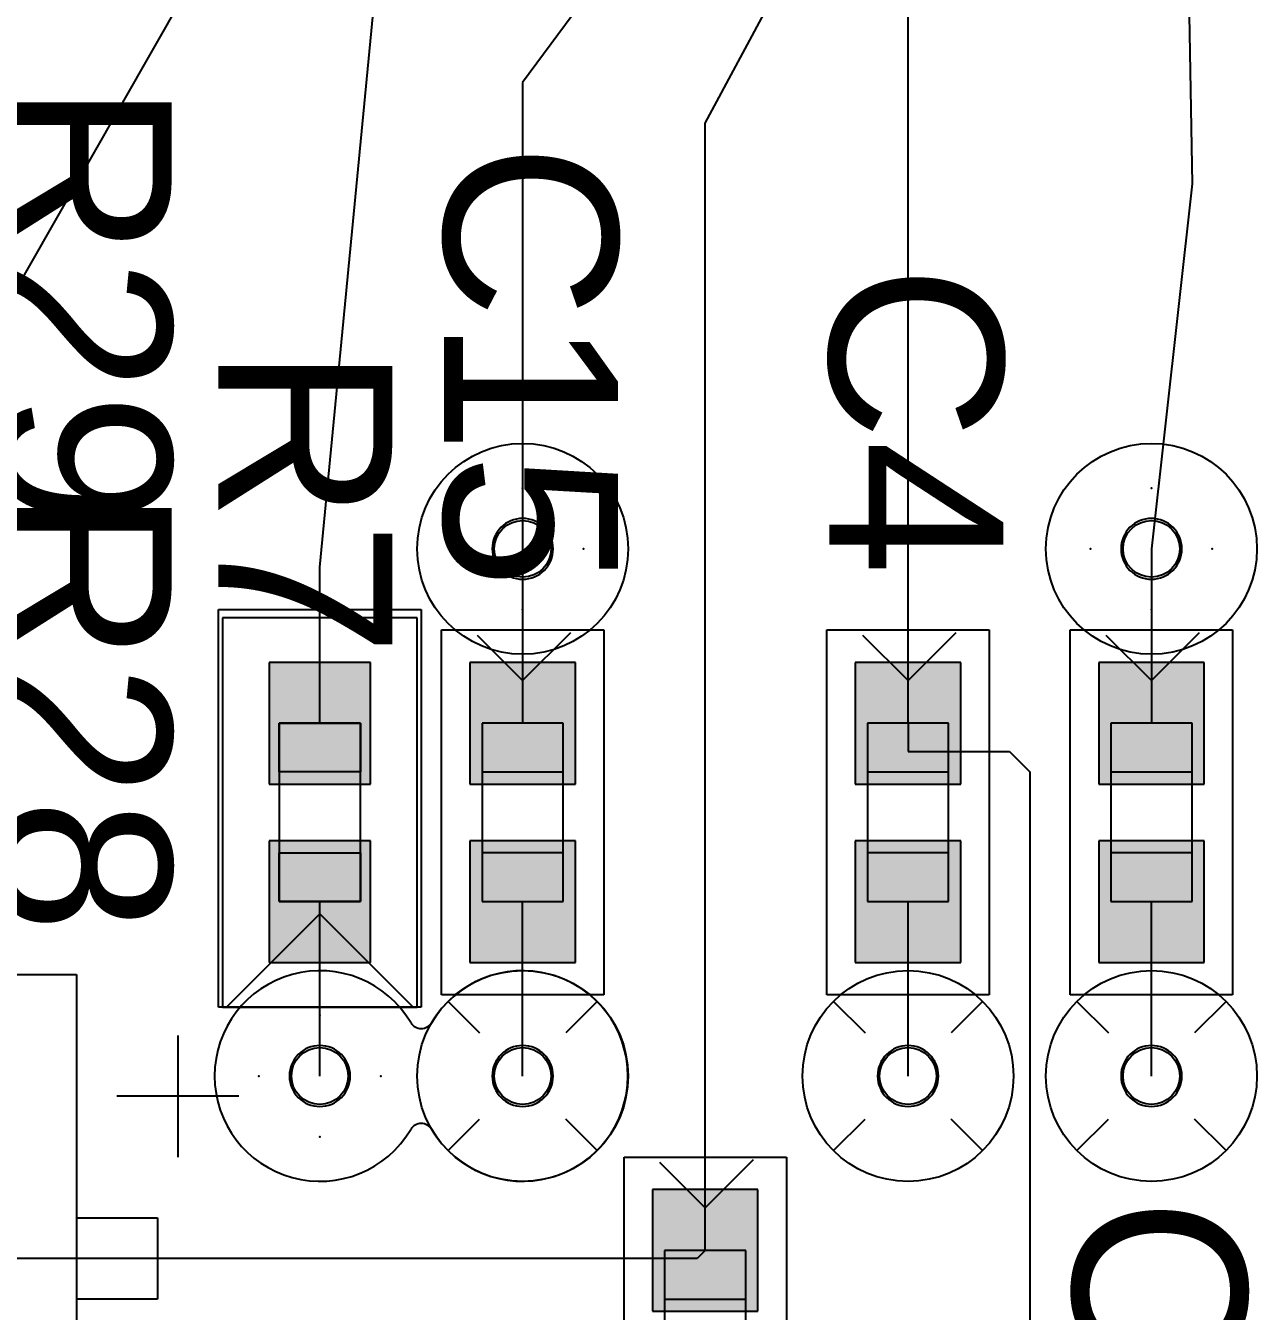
# Model space of a CAD drawing. Header units: inches. Extents: x -0.63 to 3.45, y 0 to 2.67.
# Drawn here: x 0.7175 to 1.0216, y 0.312 to 0.629 of the extents above; entities that cross this region are included whole.
import ezdxf

# ---------------------------------------------------------------- set-up
doc = ezdxf.new("R2010")
doc.units = ezdxf.units.IN
doc.header["$MEASUREMENT"] = 0
for name, color, linetype in [('Bottom', 7, 'Continuous'), ('L2_GND', 7, 'Continuous'), ('L5_GND', 7, 'Continuous'), ('Layer_20', 7, 'Continuous'), ('LAYNR4', 7, 'Continuous'), ('LAYNR5', 7, 'Continuous'), ('PADLAYER_BOT', 7, 'Continuous'), ('PADLAYER_INNER', 7, 'Continuous'), ('PADLAYER_TOP', 7, 'Continuous'), ('SILKCREEN_COMP_TOP', 7, 'Continuous'), ('SILKSCREEN_TEXT_TOP', 7, 'Continuous'), ('TOOL_TOP', 7, 'Continuous'), ('Trace_Route_Top', 7, 'Continuous')]:
    doc.layers.add(name, color=color, linetype=linetype)

# ---------------------------------------------------------------- blocks, each defined once
blk = doc.blocks.new('SE75')
at = {"layer": 'Trace_Route_Top', "color": 7, "linetype": 'Continuous'}
blk.add_line((0.93904, 0.74904), (0.84, 0.615), dxfattribs=at)
blk = doc.blocks.new('SE74')
at = {"layer": 'Trace_Route_Top'}
blk.add_blockref('SE75', (0, 0), dxfattribs=at)
blk = doc.blocks.new('SE77')
at = {"layer": 'Trace_Route_Top', "color": 7, "linetype": 'Continuous'}
blk.add_line((0.84, 0.615), (0.84, 0.5), dxfattribs=at)
blk = doc.blocks.new('SE76')
at = {"layer": 'Trace_Route_Top'}
blk.add_blockref('SE77', (0, 0), dxfattribs=at)
blk = doc.blocks.new('SE79')
at = {"layer": 'Trace_Route_Top', "color": 7, "linetype": 'Continuous'}
blk.add_line((0.84, 0.5), (0.84, 0.457), dxfattribs=at)
blk = doc.blocks.new('SE78')
at = {"layer": 'Trace_Route_Top'}
blk.add_blockref('SE79', (0, 0), dxfattribs=at)
blk = doc.blocks.new('SE81')
at = {"layer": 'Trace_Route_Top', "color": 7, "linetype": 'Continuous'}
for p, q in [((1.00265, 0.92518), (1.00265, 0.72759)), ((1.00265, 0.72759), (1.005, 0.59))]:
    blk.add_line(p, q, dxfattribs=at)
blk = doc.blocks.new('SE80')
at = {"layer": 'Trace_Route_Top'}
blk.add_blockref('SE81', (0, 0), dxfattribs=at)
blk = doc.blocks.new('SE83')
at = {"layer": 'Trace_Route_Top', "color": 7, "linetype": 'Continuous'}
blk.add_line((1.005, 0.59), (0.995, 0.5), dxfattribs=at)
blk = doc.blocks.new('SE82')
at = {"layer": 'Trace_Route_Top'}
blk.add_blockref('SE83', (0, 0), dxfattribs=at)
blk = doc.blocks.new('SE85')
at = {"layer": 'Trace_Route_Top', "color": 7, "linetype": 'Continuous'}
blk.add_line((0.995, 0.5), (0.995, 0.457), dxfattribs=at)
blk = doc.blocks.new('SE84')
at = {"layer": 'Trace_Route_Top'}
blk.add_blockref('SE85', (0, 0), dxfattribs=at)
blk = doc.blocks.new('SE213')
at = {"layer": 'Trace_Route_Top', "color": 7, "linetype": 'Continuous'}
blk.add_line((0.79, 0.37), (0.79, 0.413), dxfattribs=at)
blk = doc.blocks.new('SE212')
at = {"layer": 'Trace_Route_Top'}
blk.add_blockref('SE213', (0, 0), dxfattribs=at)
blk = doc.blocks.new('SE245')
at = {"layer": 'Trace_Route_Top', "color": 7, "linetype": 'Continuous'}
for p, q in [((0.885, 0.327), (0.883, 0.325)), ((0.883, 0.325), (0.655, 0.325))]:
    blk.add_line(p, q, dxfattribs=at)
blk = doc.blocks.new('SE244')
at = {"layer": 'Trace_Route_Top'}
blk.add_blockref('SE245', (0, 0), dxfattribs=at)
blk = doc.blocks.new('SE247')
at = {"layer": 'Trace_Route_Top', "color": 7, "linetype": 'Continuous'}
blk.add_line((0.885, 0.327), (0.885, 0.605), dxfattribs=at)
blk = doc.blocks.new('SE246')
at = {"layer": 'Trace_Route_Top'}
blk.add_blockref('SE247', (0, 0), dxfattribs=at)
blk = doc.blocks.new('SE249')
at = {"layer": 'Trace_Route_Top', "color": 7, "linetype": 'Continuous'}
blk.add_line((0.885, 0.605), (0.96554, 0.755), dxfattribs=at)
blk = doc.blocks.new('SE248')
at = {"layer": 'Trace_Route_Top'}
blk.add_blockref('SE249', (0, 0), dxfattribs=at)
blk = doc.blocks.new('SE253')
at = {"layer": 'Trace_Route_Top', "color": 7, "linetype": 'Continuous'}
blk.add_line((0.935, 0.457), (0.935, 0.45), dxfattribs=at)
blk = doc.blocks.new('SE252')
at = {"layer": 'Trace_Route_Top'}
blk.add_blockref('SE253', (0, 0), dxfattribs=at)
blk = doc.blocks.new('SE255')
at = {"layer": 'Trace_Route_Top', "color": 7, "linetype": 'Continuous'}
for p, q in [((0.935, 0.45), (0.96, 0.45)), ((0.96, 0.45), (0.965, 0.445)), ((0.965, 0.445), (0.965, 0.175))]:
    blk.add_line(p, q, dxfattribs=at)
blk = doc.blocks.new('SE254')
at = {"layer": 'Trace_Route_Top'}
blk.add_blockref('SE255', (0, 0), dxfattribs=at)
blk = doc.blocks.new('SE257')
at = {"layer": 'Trace_Route_Top', "color": 7, "linetype": 'Continuous'}
blk.add_line((0.935, 0.457), (0.935, 0.645), dxfattribs=at)
blk = doc.blocks.new('SE256')
at = {"layer": 'Trace_Route_Top'}
blk.add_blockref('SE257', (0, 0), dxfattribs=at)
blk = doc.blocks.new('SE263')
at = {"layer": 'Trace_Route_Top', "color": 7, "linetype": 'Continuous'}
for p, q in [((1.065, 0.205), (1.065, 0.365)), ((1.035, 0.175), (1.065, 0.205)), ((0.965, 0.175), (1.035, 0.175))]:
    blk.add_line(p, q, dxfattribs=at)
blk = doc.blocks.new('SE262')
at = {"layer": 'Trace_Route_Top'}
blk.add_blockref('SE263', (0, 0), dxfattribs=at)
blk = doc.blocks.new('SE453')
at = {"layer": 'Trace_Route_Top', "color": 7, "linetype": 'Continuous'}
blk.add_line((0.84, 0.37), (0.84, 0.413), dxfattribs=at)
blk = doc.blocks.new('SE452')
at = {"layer": 'Trace_Route_Top'}
blk.add_blockref('SE453', (0, 0), dxfattribs=at)
blk = doc.blocks.new('SE455')
at = {"layer": 'Trace_Route_Top', "color": 7, "linetype": 'Continuous'}
blk.add_line((0.995, 0.37), (0.995, 0.413), dxfattribs=at)
blk = doc.blocks.new('SE454')
at = {"layer": 'Trace_Route_Top'}
blk.add_blockref('SE455', (0, 0), dxfattribs=at)
blk = doc.blocks.new('SE459')
at = {"layer": 'Trace_Route_Top', "color": 7, "linetype": 'Continuous'}
blk.add_line((0.935, 0.37), (0.935, 0.413), dxfattribs=at)
blk = doc.blocks.new('SE458')
at = {"layer": 'Trace_Route_Top'}
blk.add_blockref('SE459', (0, 0), dxfattribs=at)
blk = doc.blocks.new('SE585')
at = {"layer": 'Trace_Route_Top', "color": 7, "linetype": 'Continuous'}
for p, q in [((0.79, 0.49546), (0.808, 0.683)), ((0.79, 0.457), (0.79, 0.49546))]:
    blk.add_line(p, q, dxfattribs=at)
blk = doc.blocks.new('SE584')
at = {"layer": 'Trace_Route_Top'}
blk.add_blockref('SE585', (0, 0), dxfattribs=at)
blk = doc.blocks.new('SE591')
at = {"layer": 'Trace_Route_Top', "color": 7, "linetype": 'Continuous'}
for p, q in [((0.71, 0.555), (0.783, 0.683)), ((0.675, 0.553), (0.675, 0.555)), ((0.675, 0.555), (0.71, 0.555))]:
    blk.add_line(p, q, dxfattribs=at)
blk = doc.blocks.new('SE590')
at = {"layer": 'Trace_Route_Top'}
blk.add_blockref('SE591', (0, 0), dxfattribs=at)
blk = doc.blocks.new('SE597')
at = {"layer": 'Trace_Route_Top', "color": 7, "linetype": 'Continuous'}
blk.add_line((0.675, 0.597), (0.757, 0.68), dxfattribs=at)
blk = doc.blocks.new('SE596')
at = {"layer": 'Trace_Route_Top'}
blk.add_blockref('SE597', (0, 0), dxfattribs=at)
blk = doc.blocks.new('SE727')
at = {"layer": 'L2_GND', "color": 7, "linetype": 'Continuous'}
for centre, radius, start, end in [((0.79003, 0.37), 0.02597, 30.5, 329.5), ((0.83997, 0.37), 0.02597, 210.5, 149.5), ((0.815, 0.38471), 0.00301, 210.5, 329.5), ((0.815, 0.35529), 0.00301, 30.5, 149.5)]:
    blk.add_arc(centre, radius, start, end, dxfattribs=at)
blk = doc.blocks.new('SE726')
at = {"layer": 'L2_GND'}
blk.add_blockref('SE727', (0, 0), dxfattribs=at)
blk = doc.blocks.new('SE935')
at = {"layer": 'L2_GND', "color": 7, "linetype": 'Continuous'}
blk.add_line((1.01338, 0.38838), (1.00561, 0.38061), dxfattribs=at)
blk = doc.blocks.new('SE934')
at = {"layer": 'L2_GND'}
blk.add_blockref('SE935', (0, 0), dxfattribs=at)
blk = doc.blocks.new('SE937')
at = {"layer": 'L2_GND', "color": 7, "linetype": 'Continuous'}
blk.add_line((0.97662, 0.38838), (0.98439, 0.38061), dxfattribs=at)
blk = doc.blocks.new('SE936')
at = {"layer": 'L2_GND'}
blk.add_blockref('SE937', (0, 0), dxfattribs=at)
blk = doc.blocks.new('SE939')
at = {"layer": 'L2_GND', "color": 7, "linetype": 'Continuous'}
blk.add_line((0.97662, 0.35162), (0.98439, 0.35939), dxfattribs=at)
blk = doc.blocks.new('SE938')
at = {"layer": 'L2_GND'}
blk.add_blockref('SE939', (0, 0), dxfattribs=at)
blk = doc.blocks.new('SE941')
at = {"layer": 'L2_GND', "color": 7, "linetype": 'Continuous'}
blk.add_line((1.01338, 0.35162), (1.00561, 0.35939), dxfattribs=at)
blk = doc.blocks.new('SE940')
at = {"layer": 'L2_GND'}
blk.add_blockref('SE941', (0, 0), dxfattribs=at)
blk = doc.blocks.new('SE951')
at = {"layer": 'L2_GND', "color": 7, "linetype": 'Continuous'}
blk.add_line((0.85838, 0.38838), (0.85061, 0.38061), dxfattribs=at)
blk = doc.blocks.new('SE950')
at = {"layer": 'L2_GND'}
blk.add_blockref('SE951', (0, 0), dxfattribs=at)
blk = doc.blocks.new('SE953')
at = {"layer": 'L2_GND', "color": 7, "linetype": 'Continuous'}
blk.add_line((0.82162, 0.38838), (0.82939, 0.38061), dxfattribs=at)
blk = doc.blocks.new('SE952')
at = {"layer": 'L2_GND'}
blk.add_blockref('SE953', (0, 0), dxfattribs=at)
blk = doc.blocks.new('SE955')
at = {"layer": 'L2_GND', "color": 7, "linetype": 'Continuous'}
blk.add_line((0.82162, 0.35162), (0.82939, 0.35939), dxfattribs=at)
blk = doc.blocks.new('SE954')
at = {"layer": 'L2_GND'}
blk.add_blockref('SE955', (0, 0), dxfattribs=at)
blk = doc.blocks.new('SE957')
at = {"layer": 'L2_GND', "color": 7, "linetype": 'Continuous'}
blk.add_line((0.85838, 0.35162), (0.85061, 0.35939), dxfattribs=at)
blk = doc.blocks.new('SE956')
at = {"layer": 'L2_GND'}
blk.add_blockref('SE957', (0, 0), dxfattribs=at)
blk = doc.blocks.new('SE1139')
at = {"layer": 'L2_GND', "color": 7, "linetype": 'Continuous'}
blk.add_line((0.95338, 0.38838), (0.94561, 0.38061), dxfattribs=at)
blk = doc.blocks.new('SE1138')
at = {"layer": 'L2_GND'}
blk.add_blockref('SE1139', (0, 0), dxfattribs=at)
blk = doc.blocks.new('SE1141')
at = {"layer": 'L2_GND', "color": 7, "linetype": 'Continuous'}
blk.add_line((0.91662, 0.38838), (0.92439, 0.38061), dxfattribs=at)
blk = doc.blocks.new('SE1140')
at = {"layer": 'L2_GND'}
blk.add_blockref('SE1141', (0, 0), dxfattribs=at)
blk = doc.blocks.new('SE1143')
at = {"layer": 'L2_GND', "color": 7, "linetype": 'Continuous'}
blk.add_line((0.91662, 0.35162), (0.92439, 0.35939), dxfattribs=at)
blk = doc.blocks.new('SE1142')
at = {"layer": 'L2_GND'}
blk.add_blockref('SE1143', (0, 0), dxfattribs=at)
blk = doc.blocks.new('SE1145')
at = {"layer": 'L2_GND', "color": 7, "linetype": 'Continuous'}
blk.add_line((0.95338, 0.35162), (0.94561, 0.35939), dxfattribs=at)
blk = doc.blocks.new('SE1144')
at = {"layer": 'L2_GND'}
blk.add_blockref('SE1145', (0, 0), dxfattribs=at)
blk = doc.blocks.new('SE1313')
at = {"layer": 'LAYNR4', "color": 7, "linetype": 'Continuous'}
blk.add_point((0.805, 0.37), dxfattribs=at)
blk = doc.blocks.new('SE1312')
at = {"layer": 'LAYNR4'}
blk.add_blockref('SE1313', (0, 0), dxfattribs=at)
blk = doc.blocks.new('SE1315')
at = {"layer": 'LAYNR4', "color": 7, "linetype": 'Continuous'}
blk.add_point((0.79, 0.385), dxfattribs=at)
blk = doc.blocks.new('SE1314')
at = {"layer": 'LAYNR4'}
blk.add_blockref('SE1315', (0, 0), dxfattribs=at)
blk = doc.blocks.new('SE1317')
at = {"layer": 'LAYNR4', "color": 7, "linetype": 'Continuous'}
blk.add_point((0.775, 0.37), dxfattribs=at)
blk = doc.blocks.new('SE1316')
at = {"layer": 'LAYNR4'}
blk.add_blockref('SE1317', (0, 0), dxfattribs=at)
blk = doc.blocks.new('SE1319')
at = {"layer": 'LAYNR4', "color": 7, "linetype": 'Continuous'}
blk.add_point((0.79, 0.355), dxfattribs=at)
blk = doc.blocks.new('SE1318')
at = {"layer": 'LAYNR4'}
blk.add_blockref('SE1319', (0, 0), dxfattribs=at)
blk = doc.blocks.new('SE1371')
at = {"layer": 'L5_GND', "color": 7, "linetype": 'Continuous'}
for centre, radius, start, end in [((0.79003, 0.37), 0.02597, 30.5, 329.5), ((0.83997, 0.37), 0.02597, 210.5, 149.5), ((0.815, 0.38471), 0.00301, 210.5, 329.5), ((0.815, 0.35529), 0.00301, 30.5, 149.5)]:
    blk.add_arc(centre, radius, start, end, dxfattribs=at)
blk = doc.blocks.new('SE1370')
at = {"layer": 'L5_GND'}
blk.add_blockref('SE1371', (0, 0), dxfattribs=at)
blk = doc.blocks.new('SE1579')
at = {"layer": 'L5_GND', "color": 7, "linetype": 'Continuous'}
blk.add_line((1.01338, 0.38838), (1.00561, 0.38061), dxfattribs=at)
blk = doc.blocks.new('SE1578')
at = {"layer": 'L5_GND'}
blk.add_blockref('SE1579', (0, 0), dxfattribs=at)
blk = doc.blocks.new('SE1581')
at = {"layer": 'L5_GND', "color": 7, "linetype": 'Continuous'}
blk.add_line((0.97662, 0.38838), (0.98439, 0.38061), dxfattribs=at)
blk = doc.blocks.new('SE1580')
at = {"layer": 'L5_GND'}
blk.add_blockref('SE1581', (0, 0), dxfattribs=at)
blk = doc.blocks.new('SE1583')
at = {"layer": 'L5_GND', "color": 7, "linetype": 'Continuous'}
blk.add_line((0.97662, 0.35162), (0.98439, 0.35939), dxfattribs=at)
blk = doc.blocks.new('SE1582')
at = {"layer": 'L5_GND'}
blk.add_blockref('SE1583', (0, 0), dxfattribs=at)
blk = doc.blocks.new('SE1585')
at = {"layer": 'L5_GND', "color": 7, "linetype": 'Continuous'}
blk.add_line((1.01338, 0.35162), (1.00561, 0.35939), dxfattribs=at)
blk = doc.blocks.new('SE1584')
at = {"layer": 'L5_GND'}
blk.add_blockref('SE1585', (0, 0), dxfattribs=at)
blk = doc.blocks.new('SE1595')
at = {"layer": 'L5_GND', "color": 7, "linetype": 'Continuous'}
blk.add_line((0.85838, 0.38838), (0.85061, 0.38061), dxfattribs=at)
blk = doc.blocks.new('SE1594')
at = {"layer": 'L5_GND'}
blk.add_blockref('SE1595', (0, 0), dxfattribs=at)
blk = doc.blocks.new('SE1597')
at = {"layer": 'L5_GND', "color": 7, "linetype": 'Continuous'}
blk.add_line((0.82162, 0.38838), (0.82939, 0.38061), dxfattribs=at)
blk = doc.blocks.new('SE1596')
at = {"layer": 'L5_GND'}
blk.add_blockref('SE1597', (0, 0), dxfattribs=at)
blk = doc.blocks.new('SE1599')
at = {"layer": 'L5_GND', "color": 7, "linetype": 'Continuous'}
blk.add_line((0.82162, 0.35162), (0.82939, 0.35939), dxfattribs=at)
blk = doc.blocks.new('SE1598')
at = {"layer": 'L5_GND'}
blk.add_blockref('SE1599', (0, 0), dxfattribs=at)
blk = doc.blocks.new('SE1601')
at = {"layer": 'L5_GND', "color": 7, "linetype": 'Continuous'}
blk.add_line((0.85838, 0.35162), (0.85061, 0.35939), dxfattribs=at)
blk = doc.blocks.new('SE1600')
at = {"layer": 'L5_GND'}
blk.add_blockref('SE1601', (0, 0), dxfattribs=at)
blk = doc.blocks.new('SE1783')
at = {"layer": 'L5_GND', "color": 7, "linetype": 'Continuous'}
blk.add_line((0.95338, 0.38838), (0.94561, 0.38061), dxfattribs=at)
blk = doc.blocks.new('SE1782')
at = {"layer": 'L5_GND'}
blk.add_blockref('SE1783', (0, 0), dxfattribs=at)
blk = doc.blocks.new('SE1785')
at = {"layer": 'L5_GND', "color": 7, "linetype": 'Continuous'}
blk.add_line((0.91662, 0.38838), (0.92439, 0.38061), dxfattribs=at)
blk = doc.blocks.new('SE1784')
at = {"layer": 'L5_GND'}
blk.add_blockref('SE1785', (0, 0), dxfattribs=at)
blk = doc.blocks.new('SE1787')
at = {"layer": 'L5_GND', "color": 7, "linetype": 'Continuous'}
blk.add_line((0.91662, 0.35162), (0.92439, 0.35939), dxfattribs=at)
blk = doc.blocks.new('SE1786')
at = {"layer": 'L5_GND'}
blk.add_blockref('SE1787', (0, 0), dxfattribs=at)
blk = doc.blocks.new('SE1789')
at = {"layer": 'L5_GND', "color": 7, "linetype": 'Continuous'}
blk.add_line((0.95338, 0.35162), (0.94561, 0.35939), dxfattribs=at)
blk = doc.blocks.new('SE1788')
at = {"layer": 'L5_GND'}
blk.add_blockref('SE1789', (0, 0), dxfattribs=at)
blk = doc.blocks.new('SE1995')
at = {"layer": 'LAYNR5', "color": 7, "linetype": 'Continuous'}
for centre, radius, start, end in [((0.79003, 0.37), 0.02597, 30.5, 329.5), ((0.83997, 0.37), 0.02597, 210.5, 149.5), ((0.815, 0.38471), 0.00301, 210.5, 329.5), ((0.815, 0.35529), 0.00301, 30.5, 149.5)]:
    blk.add_arc(centre, radius, start, end, dxfattribs=at)
blk = doc.blocks.new('SE1994')
at = {"layer": 'LAYNR5'}
blk.add_blockref('SE1995', (0, 0), dxfattribs=at)
blk = doc.blocks.new('SE2015')
at = {"layer": 'LAYNR5', "color": 7, "linetype": 'Continuous'}
blk.add_point((0.855, 0.5), dxfattribs=at)
blk = doc.blocks.new('SE2014')
at = {"layer": 'LAYNR5'}
blk.add_blockref('SE2015', (0, 0), dxfattribs=at)
blk = doc.blocks.new('SE2017')
at = {"layer": 'LAYNR5', "color": 7, "linetype": 'Continuous'}
blk.add_point((0.84, 0.515), dxfattribs=at)
blk = doc.blocks.new('SE2016')
at = {"layer": 'LAYNR5'}
blk.add_blockref('SE2017', (0, 0), dxfattribs=at)
blk = doc.blocks.new('SE2019')
at = {"layer": 'LAYNR5', "color": 7, "linetype": 'Continuous'}
blk.add_point((0.825, 0.5), dxfattribs=at)
blk = doc.blocks.new('SE2018')
at = {"layer": 'LAYNR5'}
blk.add_blockref('SE2019', (0, 0), dxfattribs=at)
blk = doc.blocks.new('SE2021')
at = {"layer": 'LAYNR5', "color": 7, "linetype": 'Continuous'}
blk.add_point((0.84, 0.485), dxfattribs=at)
blk = doc.blocks.new('SE2020')
at = {"layer": 'LAYNR5'}
blk.add_blockref('SE2021', (0, 0), dxfattribs=at)
blk = doc.blocks.new('SE2023')
at = {"layer": 'LAYNR5', "color": 7, "linetype": 'Continuous'}
blk.add_point((1.01, 0.5), dxfattribs=at)
blk = doc.blocks.new('SE2022')
at = {"layer": 'LAYNR5'}
blk.add_blockref('SE2023', (0, 0), dxfattribs=at)
blk = doc.blocks.new('SE2025')
at = {"layer": 'LAYNR5', "color": 7, "linetype": 'Continuous'}
blk.add_point((0.995, 0.515), dxfattribs=at)
blk = doc.blocks.new('SE2024')
at = {"layer": 'LAYNR5'}
blk.add_blockref('SE2025', (0, 0), dxfattribs=at)
blk = doc.blocks.new('SE2027')
at = {"layer": 'LAYNR5', "color": 7, "linetype": 'Continuous'}
blk.add_point((0.98, 0.5), dxfattribs=at)
blk = doc.blocks.new('SE2026')
at = {"layer": 'LAYNR5'}
blk.add_blockref('SE2027', (0, 0), dxfattribs=at)
blk = doc.blocks.new('SE2029')
at = {"layer": 'LAYNR5', "color": 7, "linetype": 'Continuous'}
blk.add_point((0.995, 0.485), dxfattribs=at)
blk = doc.blocks.new('SE2028')
at = {"layer": 'LAYNR5'}
blk.add_blockref('SE2029', (0, 0), dxfattribs=at)
blk = doc.blocks.new('SE2129')
at = {"layer": 'Bottom', "color": 7, "linetype": 'Continuous'}
for centre, radius, start, end in [((0.79003, 0.37), 0.02597, 30.5, 329.5), ((0.83997, 0.37), 0.02597, 210.5, 149.5), ((0.815, 0.38471), 0.00301, 210.5, 329.5), ((0.815, 0.35529), 0.00301, 30.5, 149.5)]:
    blk.add_arc(centre, radius, start, end, dxfattribs=at)
blk = doc.blocks.new('SE2128')
at = {"layer": 'Bottom'}
blk.add_blockref('SE2129', (0, 0), dxfattribs=at)
blk = doc.blocks.new('SE2235')
at = {"layer": 'PADLAYER_TOP', "color": 7, "linetype": 'Continuous'}
for start, end in [(0, 180), (180, 0)]:
    blk.add_arc((0.84, 0.5), 0.0075, start, end, dxfattribs=at)
blk = doc.blocks.new('SE2234')
at = {"layer": 'PADLAYER_TOP'}
blk.add_blockref('SE2235', (0, 0), dxfattribs=at)
blk = doc.blocks.new('SE2237')
at = {"layer": 'PADLAYER_INNER', "color": 7, "linetype": 'Continuous'}
for start, end in [(0, 180), (180, 0)]:
    blk.add_arc((0.84, 0.5), 0.0075, start, end, dxfattribs=at)
blk = doc.blocks.new('SE2236')
at = {"layer": 'PADLAYER_INNER'}
blk.add_blockref('SE2237', (0, 0), dxfattribs=at)
blk = doc.blocks.new('SE2239')
at = {"layer": 'PADLAYER_BOT', "color": 7, "linetype": 'Continuous'}
for start, end in [(0, 180), (180, 0)]:
    blk.add_arc((0.84, 0.5), 0.0075, start, end, dxfattribs=at)
blk = doc.blocks.new('SE2238')
at = {"layer": 'PADLAYER_BOT'}
blk.add_blockref('SE2239', (0, 0), dxfattribs=at)
blk = doc.blocks.new('SE2241')
at = {"layer": 'PADLAYER_TOP', "color": 7, "linetype": 'Continuous'}
for start, end in [(0, 180), (180, 0)]:
    blk.add_arc((0.995, 0.5), 0.0075, start, end, dxfattribs=at)
blk = doc.blocks.new('SE2240')
at = {"layer": 'PADLAYER_TOP'}
blk.add_blockref('SE2241', (0, 0), dxfattribs=at)
blk = doc.blocks.new('SE2243')
at = {"layer": 'PADLAYER_INNER', "color": 7, "linetype": 'Continuous'}
for start, end in [(0, 180), (180, 0)]:
    blk.add_arc((0.995, 0.5), 0.0075, start, end, dxfattribs=at)
blk = doc.blocks.new('SE2242')
at = {"layer": 'PADLAYER_INNER'}
blk.add_blockref('SE2243', (0, 0), dxfattribs=at)
blk = doc.blocks.new('SE2245')
at = {"layer": 'PADLAYER_BOT', "color": 7, "linetype": 'Continuous'}
for start, end in [(0, 180), (180, 0)]:
    blk.add_arc((0.995, 0.5), 0.0075, start, end, dxfattribs=at)
blk = doc.blocks.new('SE2244')
at = {"layer": 'PADLAYER_BOT'}
blk.add_blockref('SE2245', (0, 0), dxfattribs=at)
blk = doc.blocks.new('SE2367')
at = {"layer": 'PADLAYER_TOP', "color": 7, "linetype": 'Continuous'}
for start, end in [(0, 180), (180, 0)]:
    blk.add_arc((0.79, 0.37), 0.0075, start, end, dxfattribs=at)
blk = doc.blocks.new('SE2366')
at = {"layer": 'PADLAYER_TOP'}
blk.add_blockref('SE2367', (0, 0), dxfattribs=at)
blk = doc.blocks.new('SE2369')
at = {"layer": 'PADLAYER_INNER', "color": 7, "linetype": 'Continuous'}
for start, end in [(0, 180), (180, 0)]:
    blk.add_arc((0.79, 0.37), 0.0075, start, end, dxfattribs=at)
blk = doc.blocks.new('SE2368')
at = {"layer": 'PADLAYER_INNER'}
blk.add_blockref('SE2369', (0, 0), dxfattribs=at)
blk = doc.blocks.new('SE2371')
at = {"layer": 'PADLAYER_BOT', "color": 7, "linetype": 'Continuous'}
for start, end in [(0, 180), (180, 0)]:
    blk.add_arc((0.79, 0.37), 0.0075, start, end, dxfattribs=at)
blk = doc.blocks.new('SE2370')
at = {"layer": 'PADLAYER_BOT'}
blk.add_blockref('SE2371', (0, 0), dxfattribs=at)
blk = doc.blocks.new('SE2589')
at = {"layer": 'PADLAYER_TOP', "color": 7, "linetype": 'Continuous'}
for start, end in [(0, 180), (180, 0)]:
    blk.add_arc((0.995, 0.37), 0.0075, start, end, dxfattribs=at)
blk = doc.blocks.new('SE2588')
at = {"layer": 'PADLAYER_TOP'}
blk.add_blockref('SE2589', (0, 0), dxfattribs=at)
blk = doc.blocks.new('SE2591')
at = {"layer": 'PADLAYER_INNER', "color": 7, "linetype": 'Continuous'}
for start, end in [(0, 180), (180, 0)]:
    blk.add_arc((0.995, 0.37), 0.0075, start, end, dxfattribs=at)
blk = doc.blocks.new('SE2590')
at = {"layer": 'PADLAYER_INNER'}
blk.add_blockref('SE2591', (0, 0), dxfattribs=at)
blk = doc.blocks.new('SE2593')
at = {"layer": 'PADLAYER_BOT', "color": 7, "linetype": 'Continuous'}
for start, end in [(0, 180), (180, 0)]:
    blk.add_arc((0.995, 0.37), 0.0075, start, end, dxfattribs=at)
blk = doc.blocks.new('SE2592')
at = {"layer": 'PADLAYER_BOT'}
blk.add_blockref('SE2593', (0, 0), dxfattribs=at)
blk = doc.blocks.new('SE2607')
at = {"layer": 'PADLAYER_TOP', "color": 7, "linetype": 'Continuous'}
for start, end in [(0, 180), (180, 0)]:
    blk.add_arc((0.935, 0.37), 0.0075, start, end, dxfattribs=at)
blk = doc.blocks.new('SE2606')
at = {"layer": 'PADLAYER_TOP'}
blk.add_blockref('SE2607', (0, 0), dxfattribs=at)
blk = doc.blocks.new('SE2609')
at = {"layer": 'PADLAYER_INNER', "color": 7, "linetype": 'Continuous'}
for start, end in [(0, 180), (180, 0)]:
    blk.add_arc((0.935, 0.37), 0.0075, start, end, dxfattribs=at)
blk = doc.blocks.new('SE2608')
at = {"layer": 'PADLAYER_INNER'}
blk.add_blockref('SE2609', (0, 0), dxfattribs=at)
blk = doc.blocks.new('SE2611')
at = {"layer": 'PADLAYER_BOT', "color": 7, "linetype": 'Continuous'}
for start, end in [(0, 180), (180, 0)]:
    blk.add_arc((0.935, 0.37), 0.0075, start, end, dxfattribs=at)
blk = doc.blocks.new('SE2610')
at = {"layer": 'PADLAYER_BOT'}
blk.add_blockref('SE2611', (0, 0), dxfattribs=at)
blk = doc.blocks.new('SE2613')
at = {"layer": 'PADLAYER_TOP', "color": 7, "linetype": 'Continuous'}
for start, end in [(0, 180), (180, 0)]:
    blk.add_arc((0.84, 0.37), 0.0075, start, end, dxfattribs=at)
blk = doc.blocks.new('SE2612')
at = {"layer": 'PADLAYER_TOP'}
blk.add_blockref('SE2613', (0, 0), dxfattribs=at)
blk = doc.blocks.new('SE2615')
at = {"layer": 'PADLAYER_INNER', "color": 7, "linetype": 'Continuous'}
for start, end in [(0, 180), (180, 0)]:
    blk.add_arc((0.84, 0.37), 0.0075, start, end, dxfattribs=at)
blk = doc.blocks.new('SE2614')
at = {"layer": 'PADLAYER_INNER'}
blk.add_blockref('SE2615', (0, 0), dxfattribs=at)
blk = doc.blocks.new('SE2617')
at = {"layer": 'PADLAYER_BOT', "color": 7, "linetype": 'Continuous'}
for start, end in [(0, 180), (180, 0)]:
    blk.add_arc((0.84, 0.37), 0.0075, start, end, dxfattribs=at)
blk = doc.blocks.new('SE2616')
at = {"layer": 'PADLAYER_BOT'}
blk.add_blockref('SE2617', (0, 0), dxfattribs=at)
blk = doc.blocks.new('SE2957')
at = {"layer": 'SILKCREEN_COMP_TOP', "color": 7, "linetype": 'Continuous'}
for p, q in [((0.82, 0.48), (0.86, 0.48)), ((0.82, 0.39), (0.82, 0.48)), ((0.86, 0.48), (0.86, 0.39)), ((0.86, 0.39), (0.82, 0.39))]:
    blk.add_line(p, q, dxfattribs=at)
blk = doc.blocks.new('SE2956')
at = {"layer": 'SILKCREEN_COMP_TOP'}
blk.add_blockref('SE2957', (0, 0), dxfattribs=at)
blk = doc.blocks.new('SE2959')
at = {"layer": 'SILKCREEN_COMP_TOP', "color": 7, "linetype": 'Continuous'}
for p, q in [((0.82875, 0.47875), (0.84, 0.4675)), ((0.84, 0.4675), (0.85187, 0.47937))]:
    blk.add_line(p, q, dxfattribs=at)
blk = doc.blocks.new('SE2958')
at = {"layer": 'SILKCREEN_COMP_TOP'}
blk.add_blockref('SE2959', (0, 0), dxfattribs=at)
blk = doc.blocks.new('SE2961')
at = {"layer": 'Layer_20', "color": 7, "linetype": 'Continuous'}
for p, q in [((0.85, 0.457), (0.83, 0.457)), ((0.83, 0.457), (0.83, 0.413)), ((0.85, 0.413), (0.85, 0.457)), ((0.83, 0.413), (0.85, 0.413))]:
    blk.add_line(p, q, dxfattribs=at)
blk = doc.blocks.new('SE2960')
at = {"layer": 'Layer_20'}
blk.add_blockref('SE2961', (0, 0), dxfattribs=at)
blk = doc.blocks.new('SE2963')
at = {"layer": 'Layer_20', "color": 7, "linetype": 'Continuous'}
for p, q in [((0.83, 0.457), (0.83, 0.445)), ((0.85, 0.457), (0.83, 0.457)), ((0.85, 0.445), (0.85, 0.457)), ((0.83, 0.445), (0.85, 0.445))]:
    blk.add_line(p, q, dxfattribs=at)
blk = doc.blocks.new('SE2962')
at = {"layer": 'Layer_20'}
blk.add_blockref('SE2963', (0, 0), dxfattribs=at)
blk = doc.blocks.new('SE2965')
at = {"layer": 'Layer_20', "color": 7, "linetype": 'Continuous'}
for p, q in [((0.83, 0.425), (0.83, 0.413)), ((0.85, 0.425), (0.83, 0.425)), ((0.85, 0.413), (0.85, 0.425)), ((0.83, 0.413), (0.85, 0.413))]:
    blk.add_line(p, q, dxfattribs=at)
blk = doc.blocks.new('SE2964')
at = {"layer": 'Layer_20'}
blk.add_blockref('SE2965', (0, 0), dxfattribs=at)
blk = doc.blocks.new('SE2967')
at = {"layer": 'SILKCREEN_COMP_TOP', "color": 7, "linetype": 'Continuous'}
for p, q in [((0.975, 0.48), (1.015, 0.48)), ((0.975, 0.39), (0.975, 0.48)), ((1.015, 0.48), (1.015, 0.39)), ((1.015, 0.39), (0.975, 0.39))]:
    blk.add_line(p, q, dxfattribs=at)
blk = doc.blocks.new('SE2966')
at = {"layer": 'SILKCREEN_COMP_TOP'}
blk.add_blockref('SE2967', (0, 0), dxfattribs=at)
blk = doc.blocks.new('SE2969')
at = {"layer": 'SILKCREEN_COMP_TOP', "color": 7, "linetype": 'Continuous'}
for p, q in [((0.98375, 0.47875), (0.995, 0.4675)), ((0.995, 0.4675), (1.00688, 0.47937))]:
    blk.add_line(p, q, dxfattribs=at)
blk = doc.blocks.new('SE2968')
at = {"layer": 'SILKCREEN_COMP_TOP'}
blk.add_blockref('SE2969', (0, 0), dxfattribs=at)
blk = doc.blocks.new('SE2971')
at = {"layer": 'Layer_20', "color": 7, "linetype": 'Continuous'}
for p, q in [((1.005, 0.457), (0.985, 0.457)), ((0.985, 0.457), (0.985, 0.413)), ((1.005, 0.413), (1.005, 0.457)), ((0.985, 0.413), (1.005, 0.413))]:
    blk.add_line(p, q, dxfattribs=at)
blk = doc.blocks.new('SE2970')
at = {"layer": 'Layer_20'}
blk.add_blockref('SE2971', (0, 0), dxfattribs=at)
blk = doc.blocks.new('SE2973')
at = {"layer": 'Layer_20', "color": 7, "linetype": 'Continuous'}
for p, q in [((0.985, 0.457), (0.985, 0.445)), ((1.005, 0.457), (0.985, 0.457)), ((1.005, 0.445), (1.005, 0.457)), ((0.985, 0.445), (1.005, 0.445))]:
    blk.add_line(p, q, dxfattribs=at)
blk = doc.blocks.new('SE2972')
at = {"layer": 'Layer_20'}
blk.add_blockref('SE2973', (0, 0), dxfattribs=at)
blk = doc.blocks.new('SE2975')
at = {"layer": 'Layer_20', "color": 7, "linetype": 'Continuous'}
for p, q in [((0.985, 0.425), (0.985, 0.413)), ((1.005, 0.425), (0.985, 0.425)), ((1.005, 0.413), (1.005, 0.425)), ((0.985, 0.413), (1.005, 0.413))]:
    blk.add_line(p, q, dxfattribs=at)
blk = doc.blocks.new('SE2974')
at = {"layer": 'Layer_20'}
blk.add_blockref('SE2975', (0, 0), dxfattribs=at)
blk = doc.blocks.new('SE3097')
at = {"layer": 'SILKCREEN_COMP_TOP', "color": 7, "linetype": 'Continuous'}
for p, q in [((0.915, 0.48), (0.955, 0.48)), ((0.915, 0.39), (0.915, 0.48)), ((0.955, 0.48), (0.955, 0.39)), ((0.955, 0.39), (0.915, 0.39))]:
    blk.add_line(p, q, dxfattribs=at)
blk = doc.blocks.new('SE3096')
at = {"layer": 'SILKCREEN_COMP_TOP'}
blk.add_blockref('SE3097', (0, 0), dxfattribs=at)
blk = doc.blocks.new('SE3099')
at = {"layer": 'SILKCREEN_COMP_TOP', "color": 7, "linetype": 'Continuous'}
for p, q in [((0.92375, 0.47875), (0.935, 0.4675)), ((0.935, 0.4675), (0.94688, 0.47937))]:
    blk.add_line(p, q, dxfattribs=at)
blk = doc.blocks.new('SE3098')
at = {"layer": 'SILKCREEN_COMP_TOP'}
blk.add_blockref('SE3099', (0, 0), dxfattribs=at)
blk = doc.blocks.new('SE3101')
at = {"layer": 'Layer_20', "color": 7, "linetype": 'Continuous'}
for p, q in [((0.945, 0.457), (0.925, 0.457)), ((0.925, 0.457), (0.925, 0.413)), ((0.945, 0.413), (0.945, 0.457)), ((0.925, 0.413), (0.945, 0.413))]:
    blk.add_line(p, q, dxfattribs=at)
blk = doc.blocks.new('SE3100')
at = {"layer": 'Layer_20'}
blk.add_blockref('SE3101', (0, 0), dxfattribs=at)
blk = doc.blocks.new('SE3103')
at = {"layer": 'Layer_20', "color": 7, "linetype": 'Continuous'}
for p, q in [((0.925, 0.457), (0.925, 0.445)), ((0.945, 0.457), (0.925, 0.457)), ((0.945, 0.445), (0.945, 0.457)), ((0.925, 0.445), (0.945, 0.445))]:
    blk.add_line(p, q, dxfattribs=at)
blk = doc.blocks.new('SE3102')
at = {"layer": 'Layer_20'}
blk.add_blockref('SE3103', (0, 0), dxfattribs=at)
blk = doc.blocks.new('SE3105')
at = {"layer": 'Layer_20', "color": 7, "linetype": 'Continuous'}
for p, q in [((0.925, 0.425), (0.925, 0.413)), ((0.945, 0.425), (0.925, 0.425)), ((0.945, 0.413), (0.945, 0.425)), ((0.925, 0.413), (0.945, 0.413))]:
    blk.add_line(p, q, dxfattribs=at)
blk = doc.blocks.new('SE3104')
at = {"layer": 'Layer_20'}
blk.add_blockref('SE3105', (0, 0), dxfattribs=at)
blk = doc.blocks.new('SE3107')
at = {"layer": 'SILKCREEN_COMP_TOP', "color": 7, "linetype": 'Continuous'}
for p, q in [((0.865, 0.35), (0.905, 0.35)), ((0.865, 0.26), (0.865, 0.35)), ((0.905, 0.35), (0.905, 0.26)), ((0.905, 0.26), (0.865, 0.26))]:
    blk.add_line(p, q, dxfattribs=at)
blk = doc.blocks.new('SE3106')
at = {"layer": 'SILKCREEN_COMP_TOP'}
blk.add_blockref('SE3107', (0, 0), dxfattribs=at)
blk = doc.blocks.new('SE3109')
at = {"layer": 'SILKCREEN_COMP_TOP', "color": 7, "linetype": 'Continuous'}
for p, q in [((0.87375, 0.34875), (0.885, 0.3375)), ((0.885, 0.3375), (0.89688, 0.34937))]:
    blk.add_line(p, q, dxfattribs=at)
blk = doc.blocks.new('SE3108')
at = {"layer": 'SILKCREEN_COMP_TOP'}
blk.add_blockref('SE3109', (0, 0), dxfattribs=at)
blk = doc.blocks.new('SE3111')
at = {"layer": 'Layer_20', "color": 7, "linetype": 'Continuous'}
for p, q in [((0.895, 0.327), (0.875, 0.327)), ((0.875, 0.327), (0.875, 0.283)), ((0.895, 0.283), (0.895, 0.327)), ((0.875, 0.283), (0.895, 0.283))]:
    blk.add_line(p, q, dxfattribs=at)
blk = doc.blocks.new('SE3110')
at = {"layer": 'Layer_20'}
blk.add_blockref('SE3111', (0, 0), dxfattribs=at)
blk = doc.blocks.new('SE3113')
at = {"layer": 'Layer_20', "color": 7, "linetype": 'Continuous'}
for p, q in [((0.875, 0.327), (0.875, 0.315)), ((0.895, 0.327), (0.875, 0.327)), ((0.895, 0.315), (0.895, 0.327)), ((0.875, 0.315), (0.895, 0.315))]:
    blk.add_line(p, q, dxfattribs=at)
blk = doc.blocks.new('SE3112')
at = {"layer": 'Layer_20'}
blk.add_blockref('SE3113', (0, 0), dxfattribs=at)
blk = doc.blocks.new('SE3489')
at = {"layer": 'SILKCREEN_COMP_TOP', "color": 7, "linetype": 'Continuous'}
for p, q in [((0.765, 0.387), (0.765, 0.485)), ((0.765, 0.485), (0.815, 0.485)), ((0.815, 0.485), (0.815, 0.387)), ((0.815, 0.387), (0.765, 0.387))]:
    blk.add_line(p, q, dxfattribs=at)
blk = doc.blocks.new('SE3488')
at = {"layer": 'SILKCREEN_COMP_TOP'}
blk.add_blockref('SE3489', (0, 0), dxfattribs=at)
blk = doc.blocks.new('SE3491')
at = {"layer": 'SILKCREEN_COMP_TOP', "color": 7, "linetype": 'Continuous'}
for p, q in [((0.79, 0.41), (0.767, 0.387)), ((0.813, 0.387), (0.79, 0.41))]:
    blk.add_line(p, q, dxfattribs=at)
blk = doc.blocks.new('SE3490')
at = {"layer": 'SILKCREEN_COMP_TOP'}
blk.add_blockref('SE3491', (0, 0), dxfattribs=at)
blk = doc.blocks.new('SE3493')
at = {"layer": 'SILKSCREEN_TEXT_TOP', "color": 7, "linetype": 'Continuous'}
for p, q in [((0.814, 0.483), (0.766, 0.483)), ((0.766, 0.483), (0.766, 0.387)), ((0.814, 0.387), (0.814, 0.483)), ((0.766, 0.387), (0.814, 0.387))]:
    blk.add_line(p, q, dxfattribs=at)
blk = doc.blocks.new('SE3492')
at = {"layer": 'SILKSCREEN_TEXT_TOP'}
blk.add_blockref('SE3493', (0, 0), dxfattribs=at)
blk = doc.blocks.new('SE3495')
at = {"layer": 'Layer_20', "color": 7, "linetype": 'Continuous'}
for p, q in [((0.8, 0.457), (0.78, 0.457)), ((0.78, 0.457), (0.78, 0.413)), ((0.8, 0.413), (0.8, 0.457)), ((0.78, 0.413), (0.8, 0.413))]:
    blk.add_line(p, q, dxfattribs=at)
blk = doc.blocks.new('SE3494')
at = {"layer": 'Layer_20'}
blk.add_blockref('SE3495', (0, 0), dxfattribs=at)
blk = doc.blocks.new('SE3497')
at = {"layer": 'Layer_20', "color": 7, "linetype": 'Continuous'}
for p, q in [((0.78, 0.445), (0.78, 0.457)), ((0.78, 0.457), (0.8, 0.457)), ((0.8, 0.457), (0.8, 0.445)), ((0.8, 0.445), (0.78, 0.445))]:
    blk.add_line(p, q, dxfattribs=at)
blk = doc.blocks.new('SE3496')
at = {"layer": 'Layer_20'}
blk.add_blockref('SE3497', (0, 0), dxfattribs=at)
blk = doc.blocks.new('SE3499')
at = {"layer": 'Layer_20', "color": 7, "linetype": 'Continuous'}
for p, q in [((0.78, 0.413), (0.78, 0.425)), ((0.78, 0.425), (0.8, 0.425)), ((0.8, 0.425), (0.8, 0.413)), ((0.8, 0.413), (0.78, 0.413))]:
    blk.add_line(p, q, dxfattribs=at)
blk = doc.blocks.new('SE3498')
at = {"layer": 'Layer_20'}
blk.add_blockref('SE3499', (0, 0), dxfattribs=at)
blk = doc.blocks.new('SE3811')
at = {"layer": 'SILKSCREEN_TEXT_TOP', "color": 7, "linetype": 'Continuous'}
for p, q in [((0.32, 0.395), (0.73, 0.395)), ((0.73, 0.395), (0.73, 0.255))]:
    blk.add_line(p, q, dxfattribs=at)
blk = doc.blocks.new('SE3810')
at = {"layer": 'SILKSCREEN_TEXT_TOP'}
blk.add_blockref('SE3811', (0, 0), dxfattribs=at)
blk = doc.blocks.new('SE3813')
at = {"layer": 'SILKSCREEN_TEXT_TOP', "color": 7, "linetype": 'Continuous'}
for p, q in [((0.73, 0.335), (0.75, 0.335)), ((0.75, 0.335), (0.75, 0.315)), ((0.75, 0.315), (0.73, 0.315))]:
    blk.add_line(p, q, dxfattribs=at)
blk = doc.blocks.new('SE3812')
at = {"layer": 'SILKSCREEN_TEXT_TOP'}
blk.add_blockref('SE3813', (0, 0), dxfattribs=at)
blk = doc.blocks.new('SE3815')
at = {"layer": 'SILKSCREEN_TEXT_TOP', "color": 7, "linetype": 'Continuous'}
blk.add_line((0.77, 0.365), (0.74, 0.365), dxfattribs=at)
blk = doc.blocks.new('SE3814')
at = {"layer": 'SILKSCREEN_TEXT_TOP'}
blk.add_blockref('SE3815', (0, 0), dxfattribs=at)
blk = doc.blocks.new('SE3817')
at = {"layer": 'SILKSCREEN_TEXT_TOP', "color": 7, "linetype": 'Continuous'}
blk.add_line((0.755, 0.38), (0.755, 0.35), dxfattribs=at)
blk = doc.blocks.new('SE3816')
at = {"layer": 'SILKSCREEN_TEXT_TOP'}
blk.add_blockref('SE3817', (0, 0), dxfattribs=at)

msp = doc.modelspace()

# ---------------------------------------------------------------- hatches: boundary and pattern name
at = {"layer": 'PADLAYER_TOP', "linetype": 'Continuous'}
for points in [[(0.7775, 0.472), (0.7775, 0.442), (0.8025, 0.442), (0.8025, 0.472)], [(0.853, 0.442), (0.853, 0.472), (0.827, 0.472), (0.827, 0.442)], [(0.948, 0.442), (0.948, 0.472), (0.922, 0.472), (0.922, 0.442)], [(1.008, 0.442), (1.008, 0.472), (0.982, 0.472), (0.982, 0.442)], [(0.7775, 0.428), (0.7775, 0.398), (0.8025, 0.398), (0.8025, 0.428)], [(0.853, 0.398), (0.853, 0.428), (0.827, 0.428), (0.827, 0.398)], [(0.948, 0.398), (0.948, 0.428), (0.922, 0.428), (0.922, 0.398)], [(1.008, 0.398), (1.008, 0.428), (0.982, 0.428), (0.982, 0.398)], [(0.898, 0.312), (0.898, 0.342), (0.872, 0.342), (0.872, 0.312)]]:
    msp.add_hatch(color=7, dxfattribs=at).paths.add_polyline_path(points)

# ---------------------------------------------------------------- linework, layer by layer
at = {"layer": 'Bottom', "color": 7, "linetype": 'Continuous'}
for centre in [(0.84, 0.5), (0.995, 0.5), (0.935, 0.37), (0.995, 0.37)]:
    msp.add_circle(centre, 0.026, dxfattribs=at)
at = {"layer": 'L2_GND', "color": 7, "linetype": 'Continuous'}
for centre in [(0.84, 0.5), (0.995, 0.5), (0.935, 0.37), (0.995, 0.37)]:
    msp.add_circle(centre, 0.026, dxfattribs=at)
at = {"layer": 'L5_GND', "color": 7, "linetype": 'Continuous'}
for centre in [(0.84, 0.5), (0.995, 0.5), (0.935, 0.37), (0.995, 0.37)]:
    msp.add_circle(centre, 0.026, dxfattribs=at)
at = {"layer": 'LAYNR4', "color": 7, "linetype": 'Continuous'}
for centre in [(0.84, 0.5), (0.995, 0.5), (0.84, 0.37), (0.935, 0.37), (0.995, 0.37)]:
    msp.add_circle(centre, 0.026, dxfattribs=at)
at = {"layer": 'LAYNR5', "color": 7, "linetype": 'Continuous'}
for centre in [(0.935, 0.37), (0.995, 0.37)]:
    msp.add_circle(centre, 0.026, dxfattribs=at)
at = {"layer": 'PADLAYER_TOP', "color": 7, "linetype": 'Continuous'}
for p, q in [((0.7775, 0.472), (0.7775, 0.442)), ((0.8025, 0.472), (0.7775, 0.472)), ((0.8025, 0.442), (0.8025, 0.472)), ((0.853, 0.472), (0.827, 0.472)), ((0.827, 0.472), (0.827, 0.442)), ((0.853, 0.442), (0.853, 0.472)), ((0.948, 0.472), (0.922, 0.472)), ((0.922, 0.472), (0.922, 0.442)), ((0.948, 0.442), (0.948, 0.472)), ((1.008, 0.472), (0.982, 0.472)), ((0.982, 0.472), (0.982, 0.442)), ((1.008, 0.442), (1.008, 0.472)), ((0.7775, 0.442), (0.8025, 0.442)), ((0.827, 0.442), (0.853, 0.442)), ((0.922, 0.442), (0.948, 0.442)), ((0.982, 0.442), (1.008, 0.442)), ((0.7775, 0.428), (0.7775, 0.398)), ((0.8025, 0.428), (0.7775, 0.428)), ((0.8025, 0.398), (0.8025, 0.428)), ((0.853, 0.428), (0.827, 0.428)), ((0.827, 0.428), (0.827, 0.398)), ((0.853, 0.398), (0.853, 0.428)), ((0.948, 0.428), (0.922, 0.428)), ((0.922, 0.428), (0.922, 0.398)), ((0.948, 0.398), (0.948, 0.428)), ((1.008, 0.428), (0.982, 0.428)), ((0.982, 0.428), (0.982, 0.398)), ((1.008, 0.398), (1.008, 0.428)), ((0.7775, 0.398), (0.8025, 0.398)), ((0.827, 0.398), (0.853, 0.398)), ((0.922, 0.398), (0.948, 0.398)), ((0.982, 0.398), (1.008, 0.398)), ((0.898, 0.342), (0.872, 0.342)), ((0.872, 0.342), (0.872, 0.312)), ((0.898, 0.312), (0.898, 0.342)), ((0.872, 0.312), (0.898, 0.312))]:
    msp.add_line(p, q, dxfattribs=at)
at = {"layer": 'TOOL_TOP', "color": 7, "linetype": 'Continuous'}
for centre in [(0.84, 0.5), (0.995, 0.5), (0.79, 0.37), (0.84, 0.37), (0.935, 0.37), (0.995, 0.37)]:
    msp.add_circle(centre, 0.007, dxfattribs=at)

# ---------------------------------------------------------------- block references
for name in ['SE80', 'SE248', 'SE74', 'SE590', 'SE584', 'SE596', 'SE256', 'SE76', 'SE246', 'SE82', 'SE2016', 'SE2024', 'SE2234', 'SE2236', 'SE2238', 'SE2240', 'SE2242', 'SE2244', 'SE2018', 'SE78', 'SE2014', 'SE2026', 'SE84', 'SE2022', 'SE3488', 'SE3492', 'SE2020', 'SE2028', 'SE2956', 'SE2958', 'SE3096', 'SE3098', 'SE2966', 'SE2968', 'SE3494', 'SE3496', 'SE2960', 'SE2962', 'SE3100', 'SE3102', 'SE252', 'SE2970', 'SE2972', 'SE254', 'SE3498', 'SE2964', 'SE3104', 'SE2974', 'SE212', 'SE452', 'SE458', 'SE454', 'SE3490', 'SE726', 'SE1370', 'SE1994', 'SE2128', 'SE3810', 'SE952', 'SE1596', 'SE950', 'SE1594', 'SE1140', 'SE1784', 'SE1138', 'SE1782', 'SE936', 'SE1580', 'SE934', 'SE1578', 'SE1314', 'SE3816', 'SE2366', 'SE2368', 'SE2370', 'SE2612', 'SE2614', 'SE2616', 'SE2606', 'SE2608', 'SE2610', 'SE2588', 'SE2590', 'SE2592', 'SE1316', 'SE1312', 'SE3814', 'SE262', 'SE954', 'SE1598', 'SE956', 'SE1600', 'SE1142', 'SE1786', 'SE1144', 'SE1788', 'SE938', 'SE1582', 'SE940', 'SE1584', 'SE1318', 'SE3106', 'SE3108', 'SE3812', 'SE244', 'SE3110', 'SE3112']:
    msp.add_blockref(name, (0, 0))

# ---------------------------------------------------------------- texts
at = {"layer": 'SILKSCREEN_TEXT_TOP', "char_height": 0.042857, "attachment_point": 7, "rotation": 270}
for s, insert, width in [('{\\fArial|b0||i0||c0|p34;\\C7;\\H4.2857e-002;\\W1.;R29}', (0.71, 0.615), 0.1099379), ('{\\fArial|b0||i0||c0|p34;\\C7;\\H4.2857e-002;\\W1.;C15}', (0.82, 0.6), 0.1099379), ('{\\fArial|b0||i0||c0|p34;\\C7;\\H4.2857e-002;\\W1.;C4}', (0.915, 0.57), 0.0763977), ('{\\fArial|b0||i0||c0|p34;\\C7;\\H4.2857e-002;\\W1.;R7}', (0.765, 0.55), 0.0763977), ('{\\fArial|b0||i0||c0|p34;\\C7;\\H4.2857e-002;\\W1.;R28}', (0.71, 0.515), 0.1099379), ('{\\fArial|b0||i0||c0|p34;\\C7;\\H4.2857e-002;\\W1.;C16}', (0.975, 0.34), 0.1099379)]:
    msp.add_mtext(s, dxfattribs=dict(at, insert=insert, width=width))

doc.saveas('drawing.dxf')
